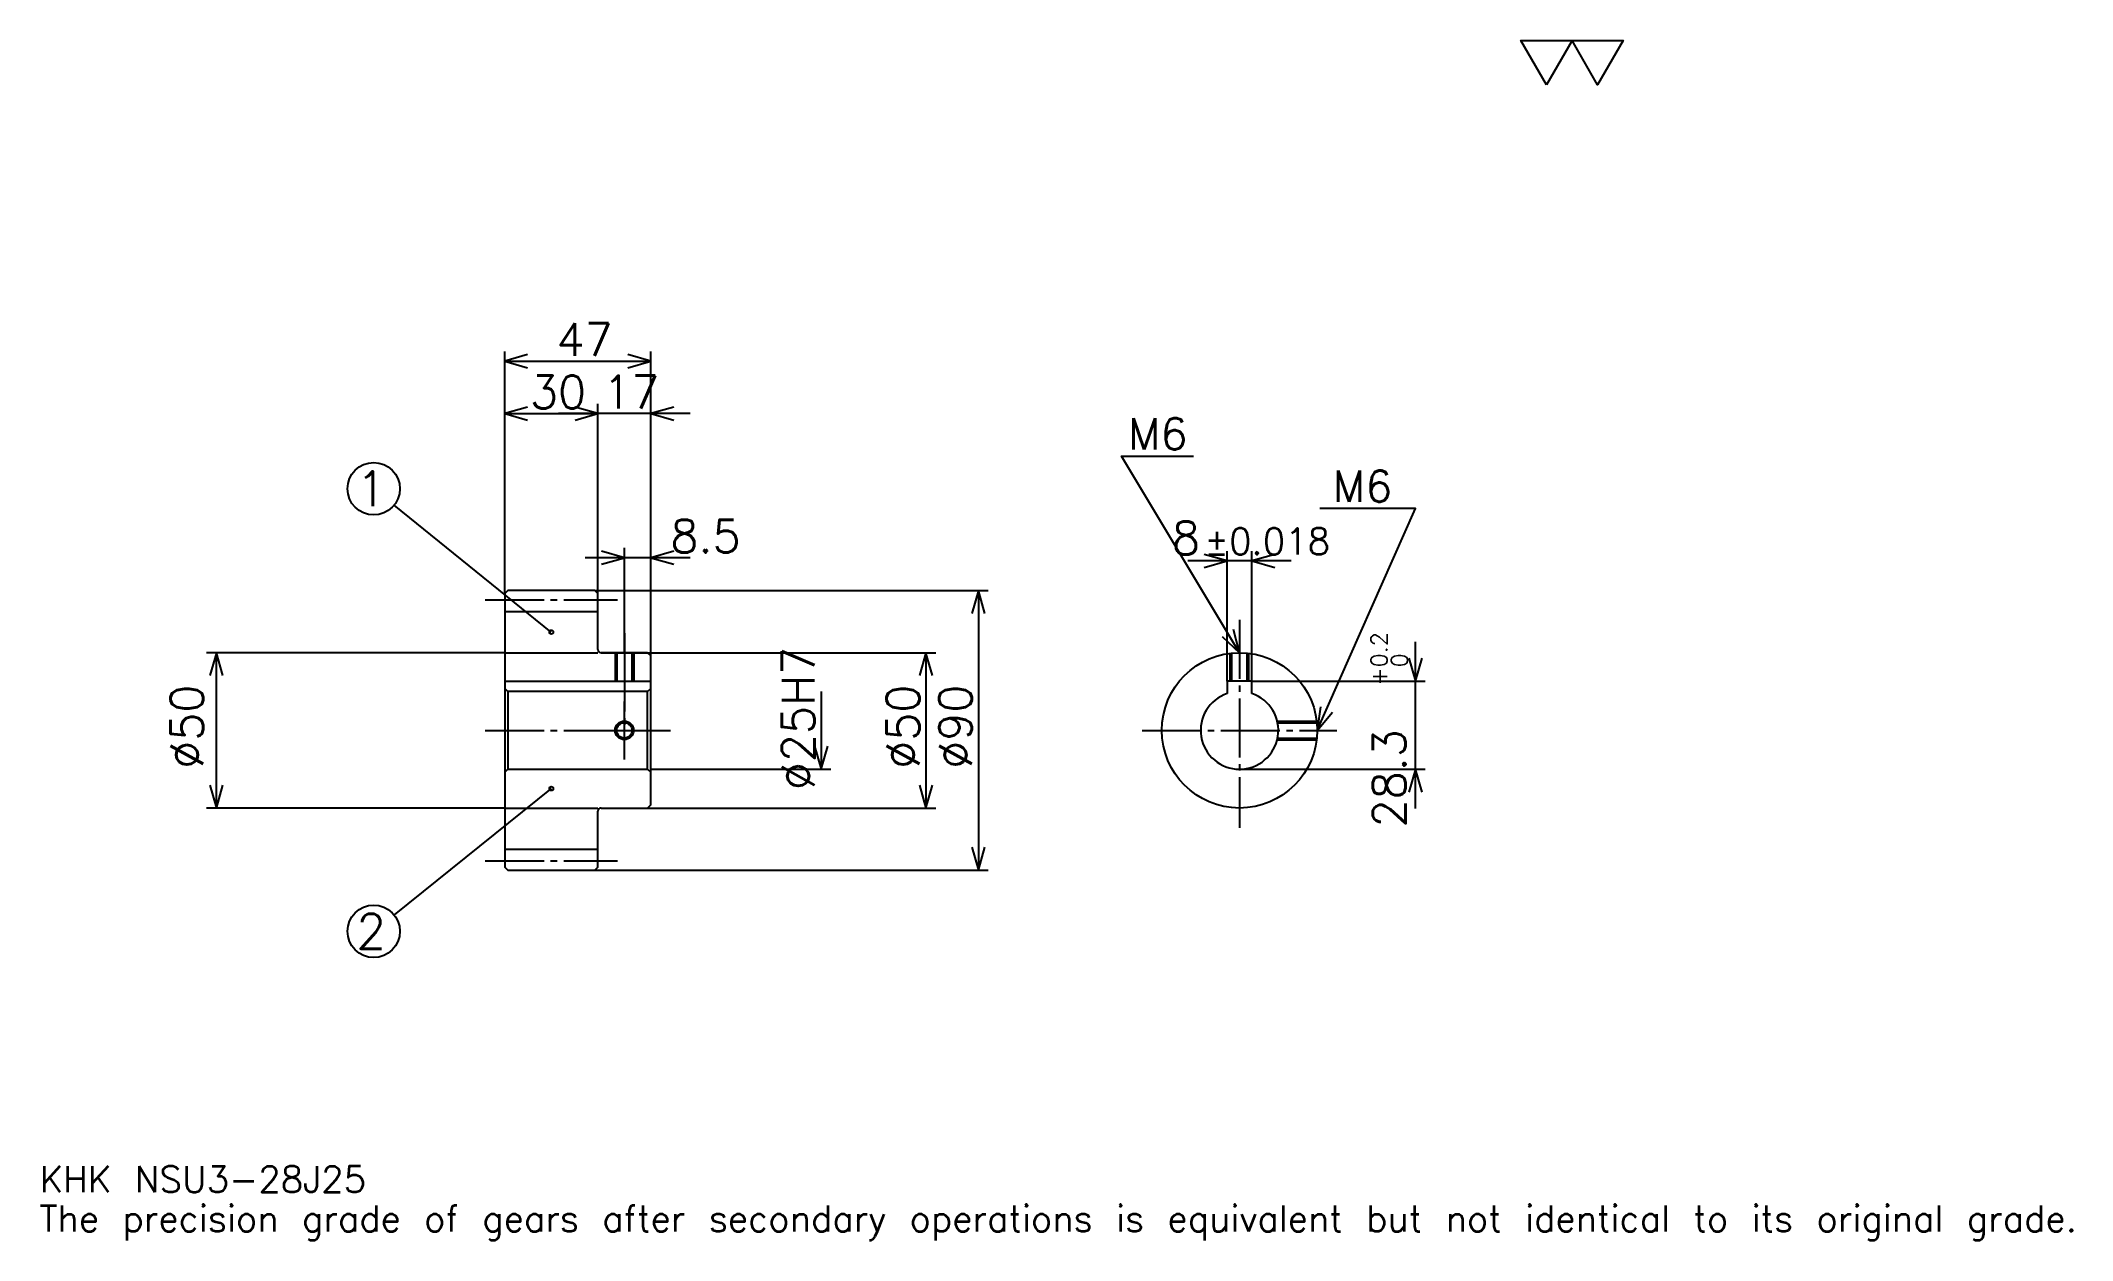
# Model space of a CAD drawing. Extents: x 21 to 675, y 8 to 394.
import ezdxf

# ---------------------------------------------------------------- set-up
doc = ezdxf.new("R2010")
doc.units = 0
doc.linetypes.add('DASHDOT', pattern=[25.304349, 18.978261, -2.108696, 2.108696, -2.108696])
doc.layers.get('0').update_dxf_attribs({"linetype": 'CONTINUOUS'})
doc.layers.add('DASHDOT', color=6, linetype='DASHDOT')
doc.styles.add('KANJI', font='TXT', dxfattribs={"bigfont": 'BIGFONT'})

msp = doc.modelspace()

# ---------------------------------------------------------------- linework, layer by layer
at = {"color": 5}
for p, q in [((170.804337, 216.858688), (170.804337, 293.82608)), ((170.804337, 290.663025), (217.804337, 290.663025)), ((217.804337, 216.858688), (217.804337, 293.82608)), ((200.804337, 216.858688), (200.804337, 276.956512)), ((170.804337, 273.793457), (200.804337, 273.793457)), ((230.456512, 273.793457), (188.152161, 273.793457)), ((185.804337, 203.483688), (135.193878, 244.334808)), ((209.304337, 216.858688), (209.304337, 230.565216)), ((403.282593, 187.658691), (403.282593, 229.543472)), ((411.282593, 187.658691), (411.282593, 229.543472)), ((230.456512, 227.402161), (196.652161, 227.402161)), ((423.934753, 226.380432), (390.630432, 226.380432)), ((170.804337, 215.858688), (170.804337, 216.858688)), ((199.804337, 216.858688), (217.804337, 216.858688)), ((200.804337, 215.858688), (200.804337, 216.858688)), ((209.304337, 196.858688), (209.304337, 216.858688)), ((209.304337, 196.858688), (209.304337, 216.858688)), ((217.804337, 216.858688), (326.402161, 216.858688)), ((217.804337, 195.858688), (217.804337, 216.858688)), ((323.239136, 216.858688), (323.239136, 126.858688)), ((170.804337, 196.858688), (74.858688, 196.858688)), ((78.021729, 146.858688), (78.021729, 196.858688)), ((201.804337, 196.858688), (217.804337, 196.858688)), ((217.804337, 196.858688), (309.532593, 196.858688)), ((306.369568, 196.858688), (306.369568, 146.858688)), ((463.913025, 146.706512), (463.913025, 200.310867)), ((272.630432, 184.358688), (272.630432, 159.358688)), ((411.282593, 187.658691), (467.076111, 187.658691)), ((217.804337, 159.358688), (275.793457, 159.358688)), ((407.282593, 159.358688), (467.076111, 159.358688)), ((185.804337, 153.108688), (135.206512, 112.466888)), ((170.804337, 146.858688), (74.858688, 146.858688)), ((201.804337, 146.858688), (217.804337, 146.858688)), ((217.804337, 146.858688), (309.532593, 146.858688)), ((199.804337, 126.858688), (217.804337, 126.858688)), ((217.804337, 126.858688), (326.402161, 126.858688))]:
    msp.add_line(p, q, dxfattribs=at)
at = {"color": 4}
for p, q in [((170.804337, 210.108688), (200.804337, 210.108688)), ((170.804337, 196.858688), (200.804337, 196.858688)), ((170.804337, 187.658691), (217.804337, 187.658691)), ((171.804337, 184.358688), (171.804337, 159.358688)), ((216.804337, 184.358688), (217.804337, 185.358688)), ((216.804337, 159.358688), (217.804337, 158.358688)), ((170.804337, 146.858688), (200.804337, 146.858688)), ((170.804337, 133.608688), (200.804337, 133.608688))]:
    msp.add_line(p, q, dxfattribs=at)
at = {"color": 7}
msp.add_lwpolyline([(506.086945, 379.565216), (497.863037, 393.820007), (530.758667, 393.820007), (522.53479, 379.565216), (514.310852, 393.820007), (506.086945, 379.565216)], dxfattribs=at)
at = {"color": 5}
for points in [[(178.184769, 292.771729), (170.804337, 290.663025), (178.184769, 288.554321)], [(210.423904, 288.554321), (217.804337, 290.663025), (210.423904, 292.771729)], [(178.184769, 275.902161), (170.804337, 273.793457), (178.184769, 271.684784)], [(193.423904, 271.684784), (200.804337, 273.793457), (193.423904, 275.902161)], [(193.423904, 271.684784), (200.804337, 273.793457), (193.423904, 275.902161)], [(225.184769, 275.902161), (217.804337, 273.793457), (225.184769, 271.684784)], [(407.282593, 196.858688), (369.32608, 260.119568), (392.521729, 260.119568)], [(432.282593, 171.858688), (463.913025, 243.25), (433.126099, 243.25)], [(201.923904, 225.293472), (209.304337, 227.402161), (201.923904, 229.510864)], [(225.184769, 229.510864), (217.804337, 227.402161), (225.184769, 225.293472)], [(395.902161, 224.271729), (403.282593, 226.380432), (395.902161, 228.48912)], [(418.663025, 228.48912), (411.282593, 226.380432), (418.663025, 224.271729)], [(325.347809, 209.478256), (323.239136, 216.858688), (321.130432, 209.478256)], [(401.677185, 202.102448), (407.282593, 196.858688), (405.293579, 204.272278)], [(80.130424, 189.478256), (78.021729, 196.858688), (75.913033, 189.478256)], [(308.478241, 189.478256), (306.369568, 196.858688), (304.260864, 189.478256)], [(461.804321, 195.039124), (463.913025, 187.658691), (466.021729, 195.039124)], [(433.344299, 179.460678), (432.282593, 171.858688), (437.200195, 177.752289)], [(270.521729, 166.73912), (272.630432, 159.358688), (274.739136, 166.73912)], [(466.021729, 151.978256), (463.913025, 159.358688), (461.804321, 151.978256)], [(75.913033, 154.23912), (78.021729, 146.858688), (80.130424, 154.23912)], [(304.260864, 154.23912), (306.369568, 146.858688), (308.478241, 154.23912)], [(321.130432, 134.23912), (323.239136, 126.858688), (325.347809, 134.23912)]]:
    msp.add_lwpolyline(points, dxfattribs=at)
at = {"color": 4}
for points in [[(200.804337, 197.858688), (200.804337, 215.858688), (199.804337, 216.858688), (171.804337, 216.858688), (170.804337, 215.858688), (170.804337, 158.358688)], [(201.804337, 146.858688), (216.804337, 146.858688), (217.804337, 147.858688), (217.804337, 195.858688), (216.804337, 196.858688), (201.804337, 196.858688)], [(206.304337, 196.858688), (206.304337, 187.658691)], [(206.84433, 196.858688), (206.84433, 187.658691)], [(211.764343, 196.858688), (211.764343, 187.658691)], [(212.304337, 196.858688), (212.304337, 187.658691)], [(404.282593, 187.658691), (404.282593, 196.67804)], [(404.822571, 187.658691), (404.822571, 196.737366)], [(409.742615, 187.658691), (409.742615, 196.737366)], [(410.282593, 187.658691), (410.282593, 196.67804)], [(170.804337, 158.358688), (171.804337, 159.358688), (216.804337, 159.358688), (216.804337, 184.358688), (171.804337, 184.358688), (170.804337, 185.358688)], [(411.282593, 183.701401), (411.282593, 187.658691), (403.282593, 187.658691), (403.282593, 183.701401)], [(419.417236, 174.858688), (432.101929, 174.858688)], [(419.538147, 174.318695), (432.161255, 174.318695)], [(419.417236, 168.858688), (432.101929, 168.858688)], [(419.538147, 169.398682), (432.161255, 169.398682)], [(170.804337, 158.358688), (170.804337, 127.858688), (171.804337, 126.858688), (199.804337, 126.858688), (200.804337, 127.858688), (200.804337, 145.858688)]]:
    msp.add_lwpolyline(points, dxfattribs=at)
at = {"color": 5}
for centre, radius in [((128.630432, 249.632599), 8.434783), ((185.804337, 203.483688), 0.632609), ((185.804337, 153.108688), 0.632609), ((128.630432, 107.184776), 8.434783)]:
    msp.add_circle(centre, radius, dxfattribs=at)
at = {"color": 4}
for centre, radius in [((407.282593, 171.858688), 25), ((209.304337, 171.858688), 2.46)]:
    msp.add_circle(centre, radius, dxfattribs=at)
at = {"color": 7}
msp.add_circle((209.304337, 171.858688), 3, dxfattribs=at)
at = {"color": 4}
for centre, radius, start, end in [((201.804337, 197.858688), 1, 180, 270), ((407.282593, 171.858688), 12.5, 108.662925185, 71.337074815), ((201.804337, 145.858688), 1, 90, 180)]:
    msp.add_arc(centre, radius, start, end, dxfattribs=at)
at = {"layer": 'DASHDOT', "color": 7}
for p, q in [((164.478256, 213.858688), (207.130432, 213.858688)), ((407.282593, 207.402161), (407.282593, 140.532608)), ((209.304337, 196.858688), (209.304337, 171.858688)), ((164.478256, 171.858688), (224.130432, 171.858688)), ((375.956512, 171.858688), (438.608704, 171.858688)), ((164.478256, 129.858688), (207.130432, 129.858688))]:
    msp.add_line(p, q, dxfattribs=at)
for points in [[(209.304337, 203.184784), (209.304337, 181.332596)], [(209.304337, 162.532608), (209.304337, 181.184769)], [(199.978241, 171.858688), (218.630432, 171.858688)]]:
    msp.add_lwpolyline(points, dxfattribs=at)

# ---------------------------------------------------------------- texts
at = {"color": 7, "style": 'KANJI'}
for s, height, p in [('47', 10.543478, (187.45108, 292.349976)), ('30', 10.543478, (178.95108, 275.480438)), ('17', 10.543478, (202.45108, 275.480438)), ('M6', 10.12174, (371.434753, 262.228271)), ('1', 11.246377, (123.007233, 244.009399)), ('M6', 10.12174, (437.343506, 245.358688)), ('8.5', 10.543478, (224.130432, 229.089127)), ('8', 10.543478, (385.518768, 228.48912)), ('%%p0.018', 8.434783, (395.955505, 228.48912)), ('2', 11.246377, (123.007233, 101.561584)), ('KHK NSU3-28J25', 8.434783, (21.086956, 23.195652)), ('The precision grade of gears after secondary operations is equivalent but not identical to its original grade.', 8.434783, (21.086956, 10.543478))]:
    msp.add_text(s, height=height, dxfattribs=at).set_placement(p)
for s, height, p in [('0.2', 5.271739, (454.845642, 192.156143)), ('%%c25H7', 10.543478, (270.521729, 152.616837)), ('+', 5.271739, (454.845642, 186.251801)), ('0', 5.271739, (461.382629, 192.156143)), ('%%c50', 10.543478, (73.804337, 159.470108)), ('%%c50', 10.543478, (304.260864, 159.470093)), ('%%c90', 10.543478, (321.130432, 159.470093)), ('28.3', 10.543478, (460.75, 140.615448))]:
    msp.add_text(s, height=height, rotation=90, dxfattribs=at).set_placement(p)

doc.saveas('drawing.dxf')
